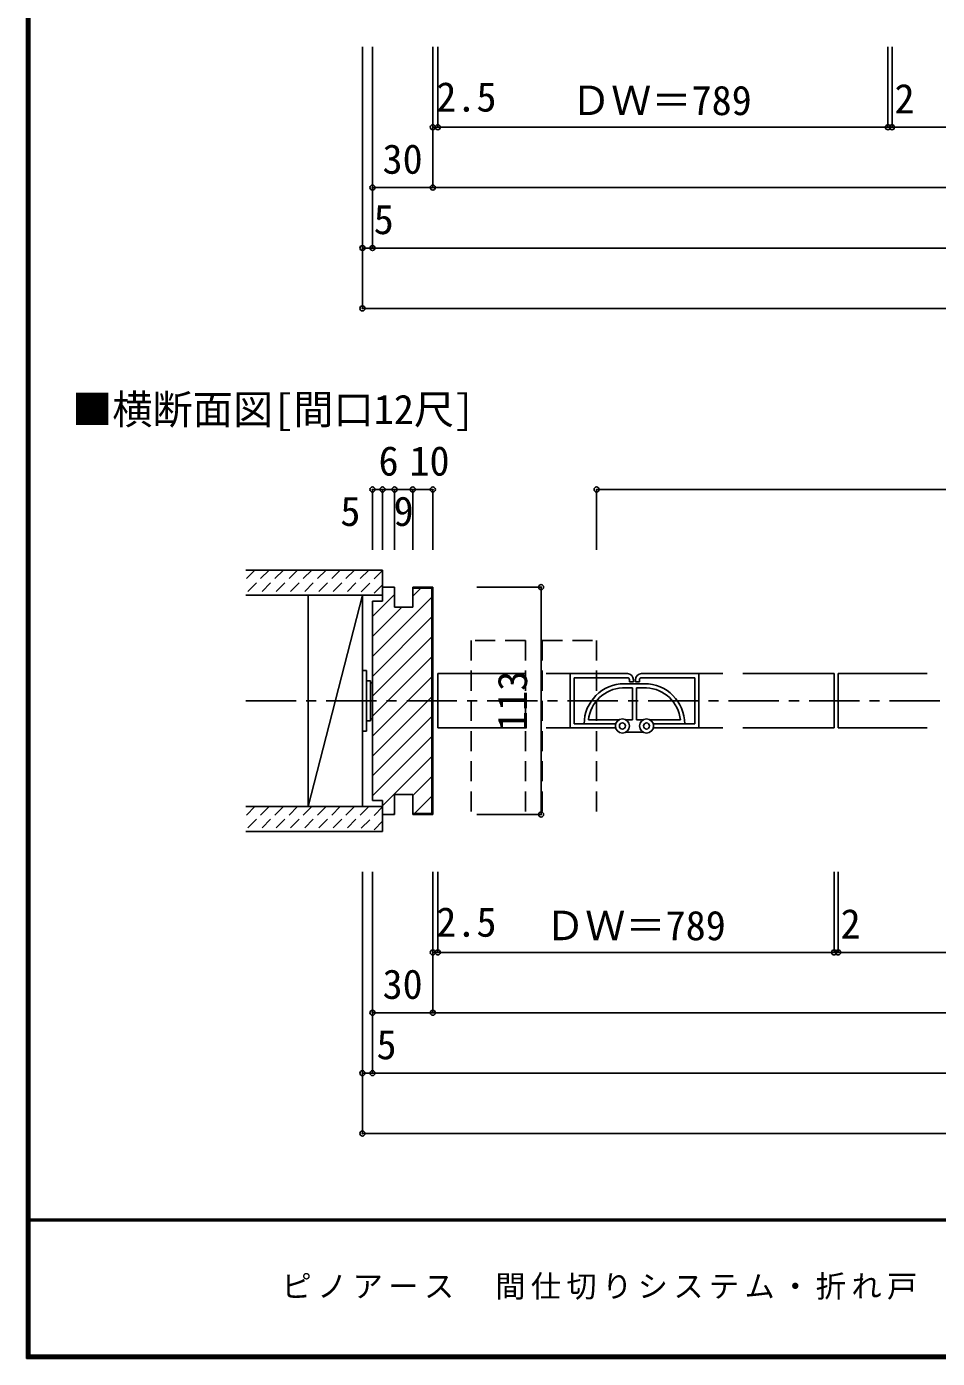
# Model space of a CAD drawing. Units: millimetres at full size, sheet at 1:5; details may follow other scales. Extents: x -973 to 977, y -718 to 696.
# Drawn here: x -973 to -521, y -701 to -39 of the extents above; entities that cross this region are included whole.
import ezdxf
from ezdxf.enums import TextEntityAlignment as Align

# ---------------------------------------------------------------- set-up
doc = ezdxf.new("R2010")
doc.units = ezdxf.units.MM
doc.header["$LTSCALE"] = 5
doc.header["$PDMODE"] = 32
doc.header["$PDSIZE"] = 2.5
for name, pattern in [('CHAIN1', [8, 5, -1, 1, -1]), ('DASHED1', [1.8, 1.2, -0.6]), ('DASHED2', [3, 2, -1])]:
    doc.linetypes.add(name, pattern=pattern)
for name, color, linetype in [('0-0', 2, 'DASHED2'), ('0-1', 4, 'CHAIN1'), ('0-2', 7, 'Continuous'), ('0-3', 2, 'Continuous'), ('0-4', 3, 'Continuous'), ('0-6', 6, 'Continuous'), ('0-7', 7, 'Continuous'), ('0-A', 7, 'Continuous'), ('0-B', 7, 'Continuous'), ('0-C', 4, 'DASHED1'), ('F-1', 6, 'Continuous'), ('F-A', 7, 'Continuous')]:
    doc.layers.add(name, color=color, linetype=linetype)
doc.styles.add('ＭＳ ゴシック', font='')
doc.styles.get('ＭＳ ゴシック').set_extended_font_data('MS Gothic')

msp = doc.modelspace()

# ---------------------------------------------------------------- linework, layer by layer
at = {"layer": '0-0'}
for p, q in [((-725.45, -344.108), (-752.45, -344.108)), ((-752.45, -344.108), (-752.45, -430.608)), ((-725.45, -344.108), (-725.45, -430.608)), ((-717.05, -344.108), (-690.05, -344.108)), ((-717.05, -344.108), (-717.05, -430.608)), ((-690.05, -344.108), (-690.05, -430.608))]:
    msp.add_line(p, q, dxfattribs=at)
at = {"layer": '0-1'}
msp.add_line((-864.45, -374.108), (125.198, -374.108), dxfattribs=at)
at = {"layer": '0-2'}
for p, q in [((-833.45, -321.608), (-806.45, -321.608)), ((-833.45, -426.608), (-833.45, -321.608)), ((-806.45, -321.608), (-833.45, -426.608)), ((-806.45, -321.608), (-806.45, -426.608)), ((-806.45, -426.608), (-833.45, -426.608))]:
    msp.add_line(p, q, dxfattribs=at)
at = {"layer": '0-3'}
for p, q in [((-864.45, -309.108), (-796.45, -309.108)), ((-796.45, -309.108), (-796.45, -321.608)), ((-864.45, -321.608), (-796.45, -321.608)), ((-864.45, -426.608), (-796.45, -426.608)), ((-796.45, -426.608), (-796.45, -439.108)), ((-864.45, -439.108), (-796.45, -439.108))]:
    msp.add_line(p, q, dxfattribs=at)
at = {"layer": '0-4'}
for p, q in [((-796.45, -317.608), (-796.45, -324.608)), ((-790.45, -317.608), (-796.45, -317.608)), ((-790.45, -317.608), (-790.45, -327.608)), ((-781.45, -317.608), (-781.45, -327.608)), ((-781.45, -317.608), (-771.45, -317.608)), ((-771.45, -317.608), (-771.45, -430.608)), ((-781.45, -318.108), (-771.95, -318.108)), ((-771.95, -318.108), (-771.95, -430.108)), ((-801.45, -324.608), (-801.45, -423.608)), ((-796.45, -324.608), (-801.45, -324.608)), ((-781.45, -327.608), (-790.45, -327.608)), ((-790.45, -430.608), (-790.45, -420.608)), ((-781.45, -420.608), (-790.45, -420.608)), ((-781.45, -430.608), (-781.45, -420.608)), ((-801.45, -423.608), (-796.45, -423.608)), ((-796.45, -430.608), (-796.45, -423.608)), ((-781.45, -430.108), (-771.95, -430.108)), ((-790.45, -430.608), (-796.45, -430.608)), ((-781.45, -430.608), (-771.45, -430.608))]:
    msp.add_line(p, q, dxfattribs=at)
at = {"layer": '0-6'}
for p, q in [((-768.95, -360.608), (-725.097, -360.608)), ((-768.95, -360.608), (-768.95, -387.608)), ((-715.097, -360.608), (-703.244, -360.608)), ((-639.244, -360.608), (-627.391, -360.608)), ((-617.391, -360.608), (-572.038, -360.608)), ((-572.038, -360.608), (-572.038, -387.608)), ((-525.685, -360.608), (-570.038, -360.608)), ((-570.038, -360.608), (-570.038, -387.608)), ((-768.95, -387.608), (-725.097, -387.608)), ((-715.097, -387.608), (-703.244, -387.608)), ((-639.244, -387.608), (-627.391, -387.608)), ((-617.391, -387.608), (-572.038, -387.608)), ((-525.685, -387.608), (-570.038, -387.608))]:
    msp.add_line(p, q, dxfattribs=at)
at = {"layer": '0-7'}
for p, q in [((-806.45, -359.107), (-804.45, -359.107)), ((-806.45, -359.107), (-806.45, -389.107)), ((-804.45, -359.107), (-804.45, -389.107)), ((-703.244, -387.608), (-703.244, -360.608)), ((-674.744, -360.608), (-703.244, -360.608)), ((-701.244, -385.608), (-701.244, -362.608)), ((-674.744, -362.608), (-701.244, -362.608)), ((-673.744, -363.608), (-673.744, -364.608)), ((-671.744, -364.608), (-671.744, -363.608)), ((-670.744, -364.608), (-670.744, -363.608)), ((-668.744, -363.608), (-668.744, -364.608)), ((-667.744, -360.608), (-639.244, -360.608)), ((-667.744, -362.608), (-641.244, -362.608)), ((-641.244, -385.608), (-641.244, -362.608)), ((-639.244, -387.608), (-639.244, -360.608)), ((-804.45, -364.107), (-802.45, -364.107)), ((-802.45, -364.107), (-802.45, -384.107)), ((-802.45, -365.107), (-801.45, -365.107)), ((-677.244, -367.635), (-672.244, -367.635)), ((-676.244, -365.608), (-671.244, -365.608)), ((-673.744, -364.608), (-671.744, -364.608)), ((-672.244, -383.608), (-672.244, -367.635)), ((-666.244, -365.608), (-671.244, -365.608)), ((-670.744, -364.608), (-668.744, -364.608)), ((-665.244, -367.635), (-670.244, -367.635)), ((-670.244, -383.608), (-670.244, -367.635)), ((-802.45, -383.108), (-801.45, -383.108)), ((-694.133, -383.608), (-679.047, -383.608)), ((-675.442, -383.608), (-672.244, -383.608)), ((-667.047, -383.608), (-670.244, -383.608)), ((-648.356, -383.608), (-663.442, -383.608)), ((-806.45, -389.107), (-804.45, -389.107)), ((-804.45, -384.107), (-802.45, -384.107)), ((-703.244, -387.608), (-680.598, -387.608)), ((-701.244, -385.608), (-680.598, -385.608)), ((-675.442, -389.608), (-671.244, -389.608)), ((-667.047, -389.608), (-671.244, -389.608)), ((-661.89, -385.608), (-641.244, -385.608)), ((-639.244, -387.608), (-661.89, -387.608))]:
    msp.add_line(p, q, dxfattribs=at)
for centre, radius in [((-677.244, -386.608), 3.5), ((-665.244, -386.608), 3.5), ((-677.244, -386.608), 1.5), ((-665.244, -386.608), 1.5)]:
    msp.add_circle(centre, radius, dxfattribs=at)
for centre, radius, start, end in [((-674.744, -363.608), 3, 0, 90), ((-674.744, -363.608), 1, 0, 90), ((-667.744, -363.608), 3, 90, 180), ((-667.744, -363.608), 1, 90, 180), ((-676.244, -385.608), 20, 90, 180), ((-676.244, -385.608), 18, 93.18474, 173.62063), ((-666.244, -385.608), 20, 0, 90), ((-666.244, -385.608), 18, 6.37937, 86.81526)]:
    msp.add_arc(centre, radius, start, end, dxfattribs=at)
at = {"layer": '0-B', "color": 4}
for p, q in [((-806.45, -49.108), (-806.45, -149.108)), ((-806.45, -179.108), (-806.45, -49.108)), ((-801.45, -49.108), (-801.45, -149.108)), ((-771.45, -49.108), (-771.45, -119.108)), ((-768.95, -49.108), (-768.95, -89.108)), ((-545.234, -49.108), (-545.234, -89.108)), ((-543.234, -49.108), (-543.234, -89.108)), ((-771.45, -89.108), (-89.802, -89.108)), ((-801.45, -119.108), (-59.802, -119.108)), ((-806.45, -149.108), (-54.802, -149.108)), ((-806.45, -179.108), (-54.802, -179.108)), ((-771.45, -269.108), (-801.45, -269.108)), ((-801.45, -269.108), (-801.45, -299.108)), ((-796.45, -269.108), (-796.45, -299.108)), ((-790.45, -269.108), (-790.45, -299.108)), ((-781.45, -269.108), (-781.45, -299.108)), ((-771.45, -269.108), (-771.45, -299.108)), ((-690.05, -269.108), (-51.202, -269.108)), ((-690.05, -269.108), (-690.05, -299.108)), ((-749.59, -317.607), (-717.681, -317.607)), ((-717.681, -430.607), (-717.681, -317.607)), ((-749.59, -430.607), (-717.681, -430.607)), ((-806.45, -459.108), (-806.45, -559.108)), ((-806.45, -589.108), (-806.45, -459.108)), ((-801.45, -459.108), (-801.45, -559.108)), ((-771.45, -459.108), (-771.45, -529.108)), ((-768.95, -459.108), (-768.95, -499.108)), ((-572.038, -459.108), (-572.038, -499.108)), ((-570.038, -459.108), (-570.038, -499.108)), ((-771.45, -499.108), (-371.626, -499.108)), ((-801.45, -529.108), (60.198, -529.108)), ((-806.45, -559.108), (65.198, -559.108)), ((-806.45, -589.108), (65.198, -589.108))]:
    msp.add_line(p, q, dxfattribs=at)
at = {"layer": '0-B'}
for p in [(-771.45, -89.108), (-768.95, -89.108), (-545.234, -89.108), (-543.234, -89.108), (-801.45, -119.108), (-771.45, -119.108), (-806.45, -149.108), (-801.45, -149.108), (-806.45, -179.108), (-801.45, -269.108), (-796.45, -269.108), (-790.45, -269.108), (-781.45, -269.108), (-771.45, -269.108), (-690.05, -269.108), (-717.681, -317.607), (-717.681, -430.607), (-771.45, -499.108), (-768.95, -499.108), (-572.038, -499.108), (-570.038, -499.108), (-801.45, -529.108), (-771.45, -529.108), (-806.45, -559.108), (-801.45, -559.108), (-806.45, -589.108)]:
    msp.add_point(p, dxfattribs=at)
at = {"layer": '0-C'}
for p, q in [((-859.872, -309.108), (-864.45, -313.686)), ((-852.801, -309.108), (-864.45, -320.757)), ((-845.73, -309.108), (-858.23, -321.608)), ((-838.659, -309.108), (-851.159, -321.608)), ((-831.588, -309.108), (-844.088, -321.608)), ((-824.517, -309.108), (-837.017, -321.608)), ((-817.446, -309.108), (-829.946, -321.608)), ((-810.375, -309.108), (-822.875, -321.608)), ((-803.304, -309.108), (-815.804, -321.608)), ((-796.45, -309.326), (-808.732, -321.608)), ((-796.45, -316.397), (-801.661, -321.608)), ((-859.872, -426.608), (-864.45, -431.186)), ((-852.801, -426.608), (-864.45, -438.257)), ((-845.73, -426.608), (-858.23, -439.108)), ((-838.659, -426.608), (-851.159, -439.108)), ((-831.588, -426.608), (-844.088, -439.108)), ((-824.517, -426.608), (-837.017, -439.108)), ((-817.446, -426.608), (-829.946, -439.108)), ((-810.375, -426.608), (-822.875, -439.108)), ((-803.304, -426.608), (-815.804, -439.108)), ((-796.45, -426.826), (-808.732, -439.108)), ((-796.45, -433.897), (-801.661, -439.108))]:
    msp.add_line(p, q, dxfattribs=at)
at = {"layer": '0-C', "linetype": 'Continuous'}
for p, q in [((-796.45, -318.024), (-796.034, -317.608)), ((-801.45, -332.247), (-790.45, -321.247)), ((-801.45, -352.046), (-771.95, -322.546)), ((-781.45, -322.146), (-777.412, -318.108)), ((-801.45, -342.146), (-786.912, -327.608)), ((-801.45, -361.945), (-771.95, -332.445)), ((-801.45, -371.845), (-771.95, -342.345)), ((-801.45, -381.744), (-771.95, -352.244)), ((-801.45, -391.644), (-771.95, -362.144)), ((-801.45, -401.543), (-771.95, -372.043)), ((-801.45, -411.443), (-771.95, -381.943)), ((-801.45, -421.342), (-771.95, -391.842)), ((-796.45, -426.242), (-771.95, -401.742)), ((-781.45, -421.141), (-771.95, -411.641)), ((-780.517, -430.108), (-771.95, -421.541)), ((-790.917, -430.608), (-790.45, -430.141))]:
    msp.add_line(p, q, dxfattribs=at)
at = {"layer": 'F-1'}
for p, q in [((-973.347, 695.833), (-973.347, -700.833)), ((-972.514, 695.833), (-972.514, -700.833)), ((-971.68, 695.833), (-971.68, -700.833)), ((976.653, -631.667), (-973.347, -631.667)), ((976.653, -632.5), (-973.347, -632.5)), ((976.653, -699.167), (-973.347, -699.167)), ((976.653, -700), (-973.347, -700)), ((976.653, -700.833), (-973.347, -700.833))]:
    msp.add_line(p, q, dxfattribs=at)

# ---------------------------------------------------------------- texts
at = {"layer": '0-A', "style": 'ＭＳ ゴシック'}
msp.add_text('■横断面図[間口12尺]', height=14.66, dxfattribs=at).set_placement((-950.772, -241.029), align=Align.BOTTOM_LEFT)
at = {"layer": '0-B', "style": 'ＭＳ ゴシック'}
for s, p in [('2.5', (-769.733, -85.72)), ('ＤＷ＝789', (-702.842, -87.455)), ('2', (-541.984, -86.608)), ('30', (-796.45, -116.608)), ('5', (-800.845, -146.608)), ('6', (-798.45, -266.608)), ('10', (-783.068, -266.608)), ('5', (-817.434, -291.608)), ('9', (-790.95, -291.608)), ('2.5', (-769.733, -495.72)), ('ＤＷ＝789', (-715.744, -497.454)), ('2', (-568.788, -496.608)), ('30', (-796.45, -526.608)), ('5', (-799.454, -556.608))]:
    msp.add_text(s, height=14.66, dxfattribs=at).set_placement(p, align=Align.BOTTOM_LEFT)
msp.add_text('113', height=14.66, rotation=90, dxfattribs=at).set_placement((-720.181, -389.107), align=Align.BOTTOM_LEFT)
at = {"layer": 'F-A', "insert": (-846.68, -673.333), "char_height": 11, "attachment_point": 7, "style": 'ＭＳ ゴシック'}
msp.add_mtext('\\T1.18;ピノアース\u3000間仕切りシステム・折れ戸\u3000調整枠\u3000ドアＨ2,284\u3000枠外Ｗ共通', dxfattribs=at)

doc.saveas('drawing.dxf')
